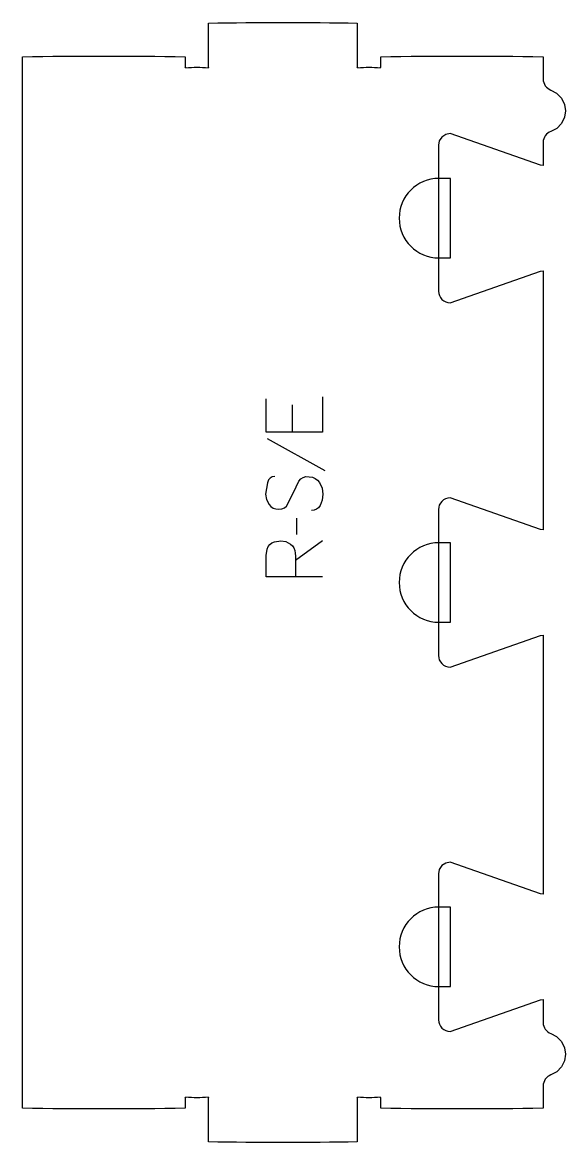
# Model space of a CAD drawing. Header units: millimetres. Extents: x -130 to 160, y -300 to 300.
import ezdxf

# ---------------------------------------------------------------- set-up
doc = ezdxf.new("R2010")
doc.units = ezdxf.units.MM
for name, color, linetype, true_color in [('1_ANYTOOL_1MMDEEP_LABELS_S', 2, 'Continuous', 0xffff00), ('4_ANYTOOL_CUTTHROUGH_OUTSI', 5, 'Continuous', 0x0000ff), ('5_ANYTOOL_HALF_MILL_9MM_IN', 3, 'Continuous', 0x00ff00)]:
    doc.layers.add(name, color=color, linetype=linetype, true_color=true_color)

msp = doc.modelspace()

# ---------------------------------------------------------------- linework, layer by layer
at = {"layer": '1_ANYTOOL_1MMDEEP_LABELS_S'}
for p, q in [((13.94, 95.1), (13.94, 80.44)), ((0.48, 77.01), (31.25, 59.83)), ((16.12, 34.46), (16.21, 25.67)), ((15.57, 12), (30.05, 22.46))]:
    msp.add_line(p, q, dxfattribs=at)
for points in [[(30.01, 99.39), (30.01, 80.44), (0.01, 80.44), (0.01, 98.27)], [(4.59, 56.7), (3.2, 56.49), (2.08, 55.88), (1.21, 54.84), (0.61, 53.4), (-0.33, 47.31), (0.13, 44.35), (1.51, 41.7), (2.51, 40.61), (3.7, 39.84), (5.1, 39.37), (6.69, 39.21), (8.31, 39.39), (9.69, 39.92), (10.84, 40.81), (14.58, 48.21), (17.49, 54.26), (18.48, 55.42), (19.71, 56.21), (21.2, 56.62), (24.68, 56.35), (26.19, 55.71), (27.47, 54.76), (28.51, 53.49), (29.87, 50.5), (30.35, 47.27), (29.99, 44.11), (28.81, 41.23), (27.92, 40.03), (26.85, 39.17), (25.59, 38.66), (24.14, 38.49)], [(30.01, 3), (0.01, 3), (0.01, 14.36), (0.5, 17.84), (1.11, 19.21), (1.97, 20.34), (3.07, 21.21), (4.42, 21.83), (7.85, 22.33), (10.56, 21.88), (13.04, 20.53), (14.07, 19.57), (14.83, 18.46), (15.29, 17.19), (15.48, 15.77), (15.57, 14.01), (15.57, 12), (15.57, 3.04)]]:
    msp.add_lwpolyline(points, dxfattribs=at)
at = {"layer": '4_ANYTOOL_CUTTHROUGH_OUTSI'}
msp.add_lwpolyline([(98.34, 45.25, 0.414214), (92.09, 39), (92.09, -39, 0.414214), (98.34, -45.25), (98.42, -45.24), (146.71, -28.34), (148.09, -28.11), (148.09, -166.79), (146.7, -166.56), (98.34, -149.65), (96.04, -150.09), (93.92, -151.48), (92.53, -153.6), (92.09, -155.9), (92.09, -233.9, 0.419618), (98.42, -240.14), (146.71, -223.24), (148.09, -223.01), (148.09, -235.4, 0.317837), (152.26, -241.3), (155.27, -242.93), (157.88, -245.63), (159.56, -248.99), (160.09, -252.38), (159.57, -255.85), (157.94, -259.16), (155.36, -261.8), (152.26, -263.45, 0.326924), (148.09, -269.35), (148.09, -281.25, -0.008631), (61.2, -281.25), (61.2, -275.5), (61.18, -275.66), (61.17, -275.68), (61.16, -275.69), (61.16, -275.69), (61.15, -275.69), (61.14, -275.69), (61.12, -275.68), (61.04, -275.52), (60.95, -275.25, -0.0625), (48.95, -275.25), (48.86, -275.52), (48.77, -275.68), (48.75, -275.69), (48.75, -275.69), (48.74, -275.69), (48.73, -275.69), (48.73, -275.68), (48.71, -275.66), (48.7, -275.5), (48.7, -299.25, -0.009434), (-30.8, -299.25), (-30.8, -275.5), (-30.82, -275.66), (-30.83, -275.68), (-30.84, -275.69), (-30.84, -275.69), (-30.85, -275.69), (-30.86, -275.69), (-30.88, -275.68), (-30.96, -275.52), (-31.05, -275.25, -0.0625), (-43.05, -275.25), (-43.14, -275.52), (-43.23, -275.68), (-43.25, -275.69), (-43.25, -275.69), (-43.26, -275.69), (-43.27, -275.69), (-43.27, -275.68), (-43.29, -275.66), (-43.3, -275.5), (-43.3, -281.25, -0.00861), (-130.41, -281.25), (-130.41, 281.25, -0.00861), (-43.3, 281.25), (-43.3, 275.5), (-43.29, 275.66), (-43.27, 275.68), (-43.27, 275.69), (-43.26, 275.69), (-43.25, 275.69), (-43.25, 275.69), (-43.23, 275.68), (-43.14, 275.52), (-43.05, 275.25, -0.0625), (-31.05, 275.25), (-30.96, 275.52), (-30.88, 275.68), (-30.86, 275.69), (-30.85, 275.69), (-30.84, 275.69), (-30.84, 275.69), (-30.83, 275.68), (-30.82, 275.66), (-30.8, 275.5), (-30.8, 299.25, -0.009434), (48.7, 299.25), (48.7, 275.5), (48.71, 275.66), (48.73, 275.68), (48.73, 275.69), (48.74, 275.69), (48.75, 275.69), (48.75, 275.69), (48.77, 275.68), (48.86, 275.52), (48.95, 275.25, -0.0625), (60.95, 275.25), (61.04, 275.52), (61.12, 275.68), (61.14, 275.69), (61.15, 275.69), (61.16, 275.69), (61.16, 275.69), (61.17, 275.68), (61.18, 275.66), (61.2, 275.5), (61.2, 281.25, -0.008631), (148.09, 281.25), (148.09, 269.35, 0.317837), (152.26, 263.45), (155.27, 261.82), (157.88, 259.12), (159.56, 255.76), (160.09, 252.37), (159.57, 248.9), (157.94, 245.59), (155.36, 242.95), (152.26, 241.3, 0.326944), (148.09, 235.4), (148.09, 223.01), (146.7, 223.24), (98.34, 240.15), (96.04, 239.71), (93.92, 238.32), (92.53, 236.2), (92.09, 233.9), (92.09, 155.9, 0.419618), (98.42, 149.66), (146.71, 166.56), (148.09, 166.79), (148.09, 28.11), (146.7, 28.34)], format="xyb", close=True, dxfattribs=at)
at = {"layer": '5_ANYTOOL_HALF_MILL_9MM_IN'}
for points in [[(92.34, 216.15, 1), (92.34, 173.65), (98.59, 173.65), (98.59, 216.15)], [(92.34, 21.25, 1), (92.34, -21.25), (98.59, -21.25), (98.59, 21.25)], [(92.34, -173.65, 1), (92.34, -216.15), (98.59, -216.15), (98.59, -173.65)]]:
    msp.add_lwpolyline(points, format="xyb", close=True, dxfattribs=at)

doc.saveas('drawing.dxf')
